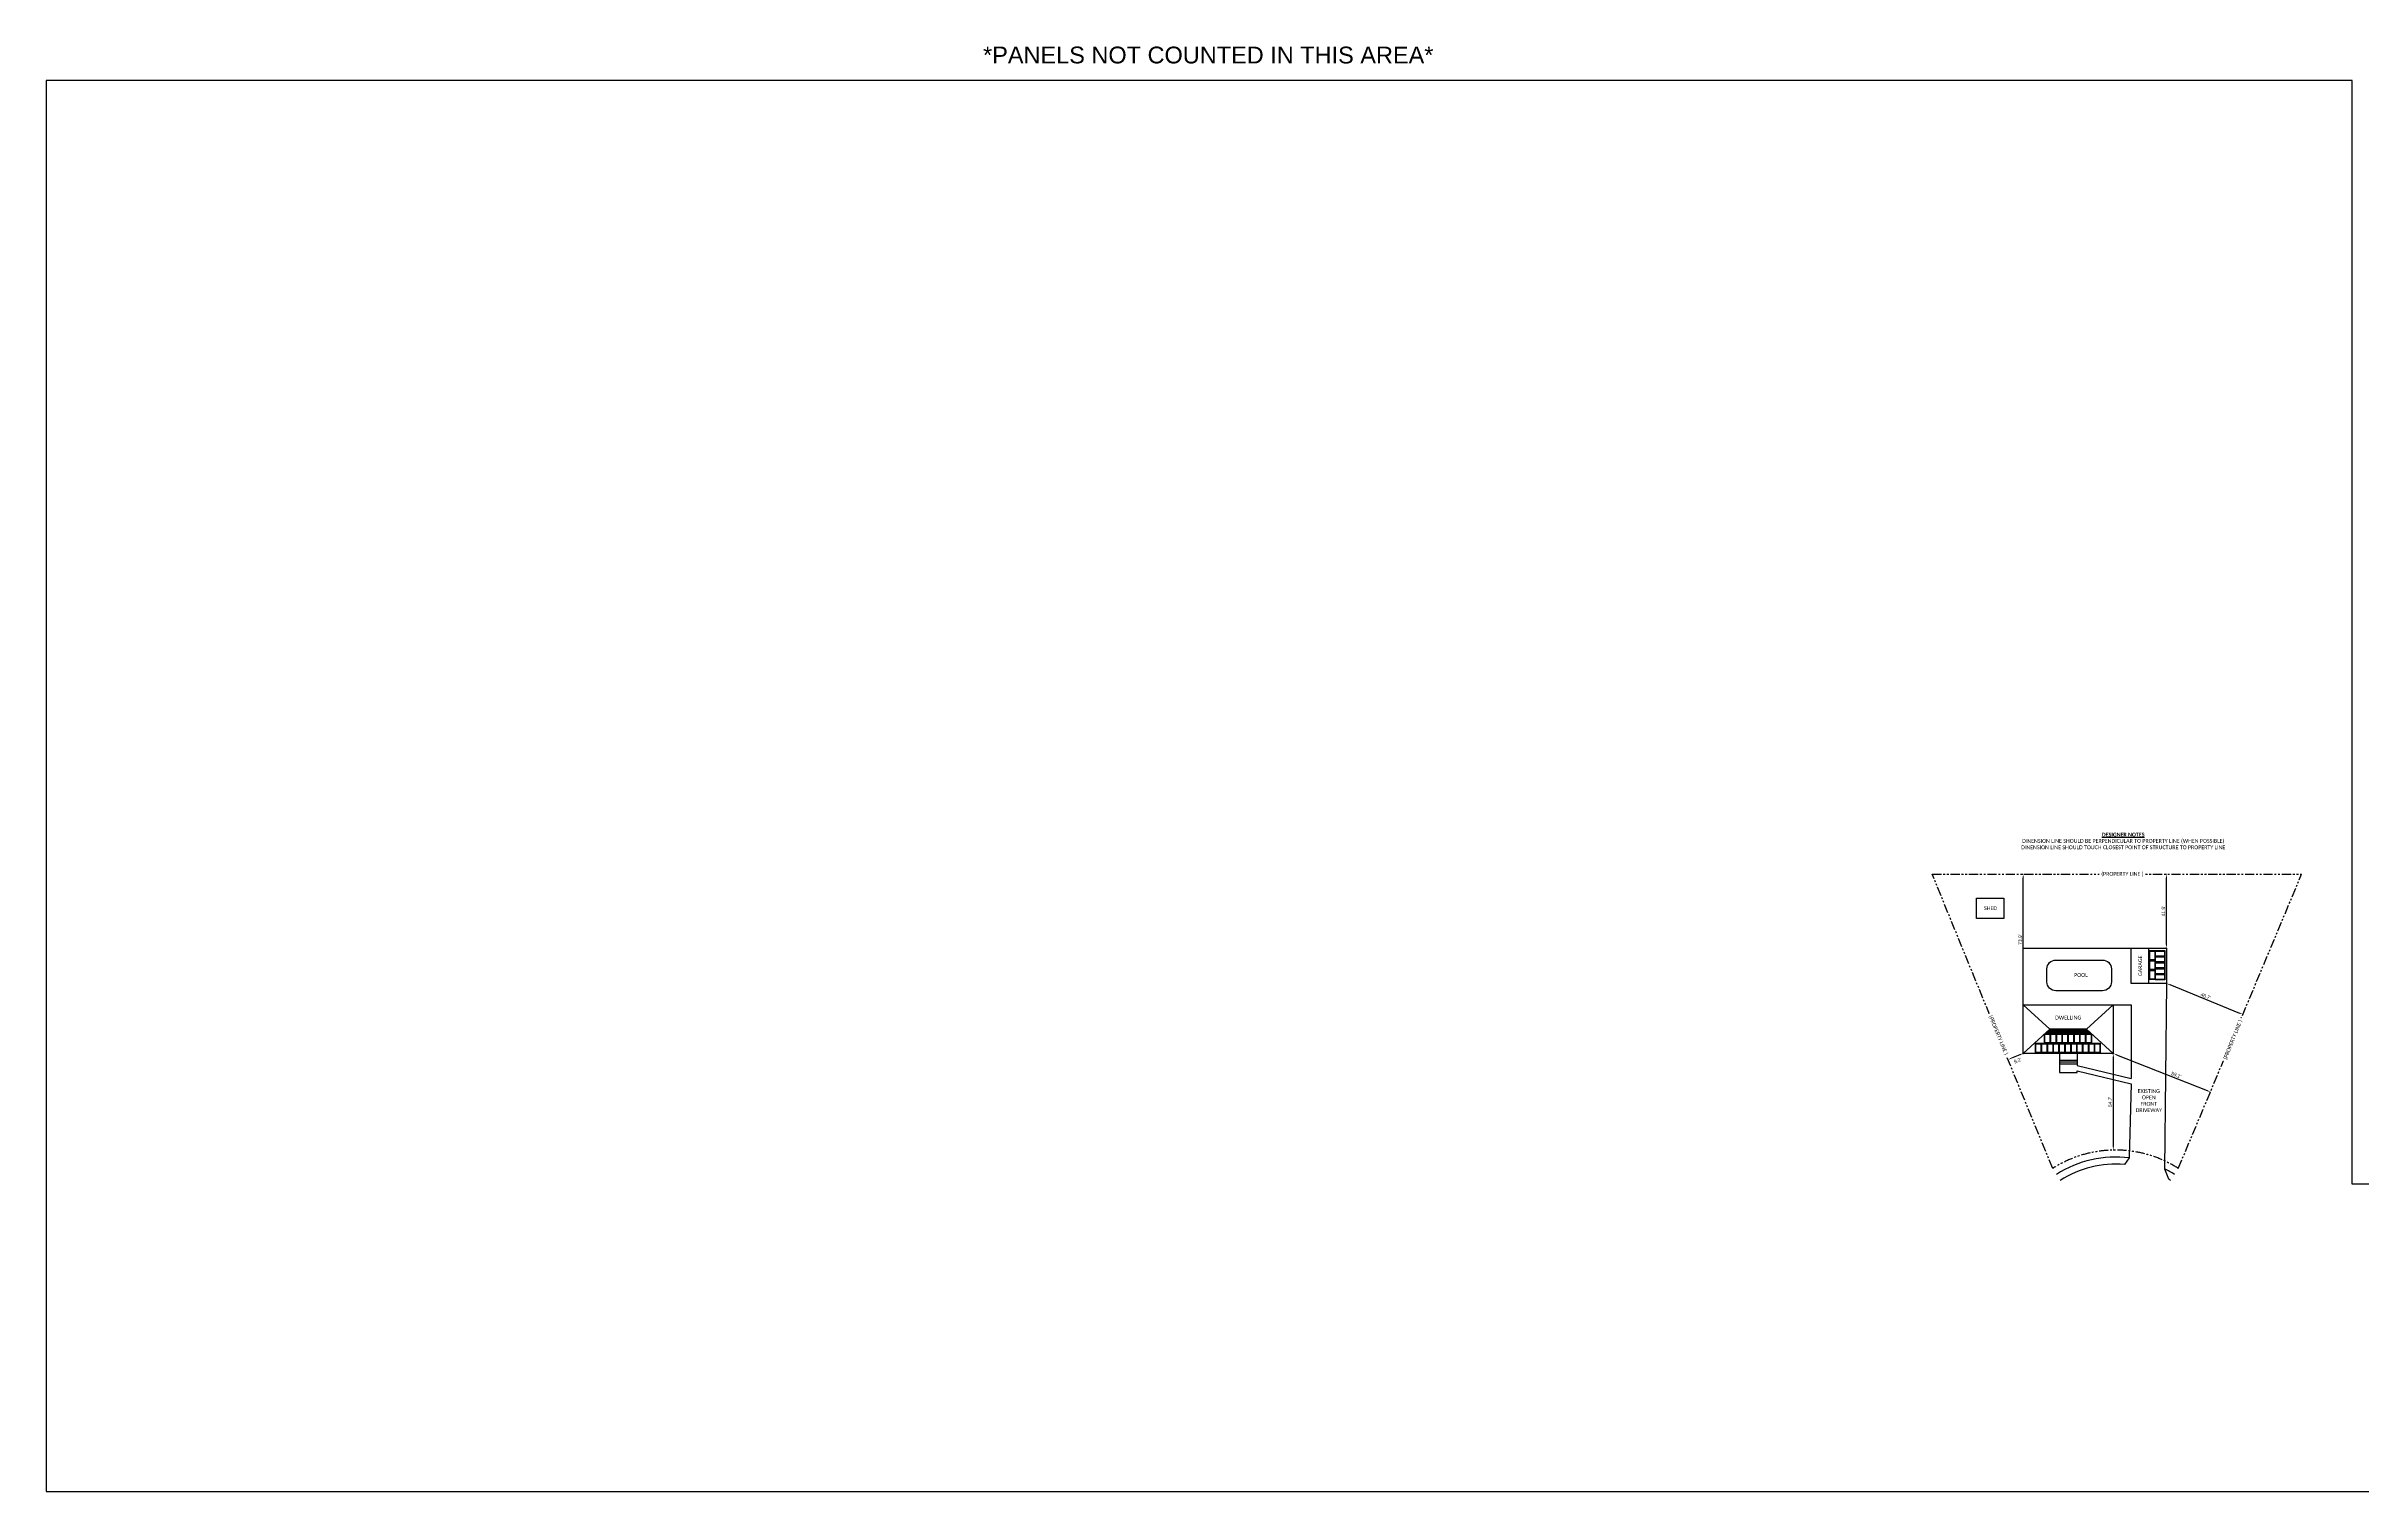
# Model space of a CAD drawing. Header units: feet. Extents: x -13431 to 15277, y 10370 to 29871.
# Drawn here: x -13431 to 2294, y 13448 to 23258 of the extents above; entities that cross this region are included whole.
import ezdxf

# ---------------------------------------------------------------- set-up
doc = ezdxf.new("R2010")
doc.units = ezdxf.units.FT
doc.header["$MEASUREMENT"] = 0
doc.linetypes.add('PHANTOM', pattern=[2.5, 1.25, -0.25, 0.25, -0.25, 0.25, -0.25])
doc.layers.add('LOCKED (NO PRINT)', color=7, linetype='Continuous', plot=False)
doc.layers.add('MODULE FRAME', color=9, linetype='Continuous')
doc.styles.add('1SIXTEENTH', font='technic_.ttf', dxfattribs={"height": 24})
doc.styles.add('TITLE BBLOCK TEXT', font='ARIALUNI.TTF')
doc.dimstyles.new('DESIGN', dxfattribs={"dimscale": 0, "dimtxt": 24, "dimasz": 24, "dimexe": 0, "dimexo": 4, "dimgap": 8, "dimtad": 1, "dimdec": 1, "dimlfac": 0.083333, "dimzin": 3, "dimdsep": 46, "dimtxsty": '1SIXTEENTH', "dimcen": 24, "dimclrd": 1, "dimclre": 1, "dimclrt": 7, "dimadec": 0, "dimazin": 0, "dimtfac": 1, "dimtdec": 1, "dimtofl": 0, "dimtmove": 2, "dimatfit": 3, "dimfxl": 1, "dimfrac": 2, "dimtolj": 1, "dimtzin": 0, "dimarcsym": 1})

# ---------------------------------------------------------------- blocks, each defined once
blk = doc.blocks.new('*D130')
at = {"color": 1, "lineweight": -2, "transparency": 16777216}
for p, q in [((-106, 16377), (-107, 16380)), ((-28, 16413), (-85, 16389)), ((-4, 16418), (-5, 16422))]:
    blk.add_line(p, q, dxfattribs=at)
at = {"color": 1, "transparency": 16777216}
for points in [[(-87, 16393), (-84, 16386), (-107, 16380)], [(-29, 16417), (-26, 16409), (-5, 16422)]]:
    blk.add_solid(points, dxfattribs=at)
at = {"layer": 'Defpoints', "color": 0, "transparency": 16777216}
for p in [(-107, 16380), (-107, 16380), (-5, 16422)]:
    blk.add_point(p, dxfattribs=at)
at = {"color": 7, "transparency": 16777216, "insert": (-43, 16374), "char_height": 24, "attachment_point": 5, "rotation": 22.2896, "style": '1SIXTEENTH'}
blk.add_mtext("\\A1;9.2'", dxfattribs=at)
blk = doc.blocks.new('*D131')
at = {"color": 1, "lineweight": -2, "transparency": 16777216}
for p, q in [((611, 16422), (607, 16422)), ((607, 16398), (607, 15790)), ((611, 15766), (607, 15766))]:
    blk.add_line(p, q, dxfattribs=at)
at = {"color": 1, "transparency": 16777216}
for points in [[(603, 16398), (611, 16398), (607, 16422)], [(603, 15790), (611, 15790), (607, 15766)]]:
    blk.add_solid(points, dxfattribs=at)
at = {"layer": 'Defpoints', "color": 0, "transparency": 16777216}
for p in [(607, 16422), (607, 15766), (607, 15766)]:
    blk.add_point(p, dxfattribs=at)
at = {"color": 7, "transparency": 16777216, "insert": (586, 16094), "char_height": 24, "attachment_point": 5, "rotation": 90, "style": '1SIXTEENTH'}
blk.add_mtext("\\A1;54.7'", dxfattribs=at)
blk = doc.blocks.new('*D128')
at = {"color": 1, "lineweight": -2, "transparency": 16777216}
for p, q in [((605, 16418), (607, 16422)), ((629, 16413), (1244, 16170)), ((1265, 16157), (1266, 16161))]:
    blk.add_line(p, q, dxfattribs=at)
at = {"color": 1, "transparency": 16777216}
for points in [[(630, 16417), (628, 16410), (607, 16422)], [(1246, 16174), (1243, 16166), (1266, 16161)]]:
    blk.add_solid(points, dxfattribs=at)
at = {"layer": 'Defpoints', "color": 0, "transparency": 16777216}
for p in [(607, 16422), (1266, 16161), (1266, 16161)]:
    blk.add_point(p, dxfattribs=at)
at = {"color": 7, "transparency": 16777216, "insert": (1034, 16276), "char_height": 24, "attachment_point": 5, "rotation": 338.4121, "style": '1SIXTEENTH'}
blk.add_mtext("\\A1;59.1'", dxfattribs=at)
blk = doc.blocks.new('*D129')
at = {"color": 1, "lineweight": -2, "transparency": 16777216}
for p, q in [((966, 16894), (968, 16898)), ((990, 16889), (1465, 16696)), ((1486, 16684), (1487, 16687))]:
    blk.add_line(p, q, dxfattribs=at)
at = {"color": 1, "transparency": 16777216}
for points in [[(991, 16892), (988, 16885), (968, 16898)], [(1466, 16700), (1463, 16693), (1487, 16687)]]:
    blk.add_solid(points, dxfattribs=at)
at = {"layer": 'Defpoints', "color": 0, "transparency": 16777216}
for p in [(968, 16898), (1487, 16687), (1487, 16687)]:
    blk.add_point(p, dxfattribs=at)
at = {"color": 7, "transparency": 16777216, "insert": (1235, 16811), "char_height": 24, "attachment_point": 5, "rotation": 337.9715, "style": '1SIXTEENTH'}
blk.add_mtext("\\A1;46.7'", dxfattribs=at)
blk = doc.blocks.new('*D132')
at = {"color": 1, "lineweight": -2, "transparency": 16777216}
for p, q in [((964, 17639), (968, 17639)), ((968, 17162), (968, 17615)), ((964, 17138), (968, 17138))]:
    blk.add_line(p, q, dxfattribs=at)
at = {"color": 1, "transparency": 16777216}
for points in [[(964, 17615), (972, 17615), (968, 17639)], [(964, 17162), (972, 17162), (968, 17138)]]:
    blk.add_solid(points, dxfattribs=at)
at = {"layer": 'Defpoints', "color": 0, "transparency": 16777216}
for p in [(968, 17639), (968, 17639), (968, 17138)]:
    blk.add_point(p, dxfattribs=at)
at = {"color": 7, "transparency": 16777216, "insert": (947, 17388), "char_height": 24, "attachment_point": 5, "rotation": 90, "style": '1SIXTEENTH'}
blk.add_mtext("\\A1;41.8'", dxfattribs=at)
blk = doc.blocks.new('*D133')
at = {"color": 1, "lineweight": -2, "transparency": 16777216}
for p, q in [((-9, 17639), (-5, 17639)), ((-5, 16776), (-5, 17615)), ((-9, 16752), (-5, 16752))]:
    blk.add_line(p, q, dxfattribs=at)
at = {"color": 1, "transparency": 16777216}
for points in [[(-9, 17615), (-1, 17615), (-5, 17639)], [(-9, 16776), (-1, 16776), (-5, 16752)]]:
    blk.add_solid(points, dxfattribs=at)
at = {"layer": 'Defpoints', "color": 0, "transparency": 16777216}
for p in [(-5, 17639), (-5, 17639), (-5, 16752)]:
    blk.add_point(p, dxfattribs=at)
at = {"color": 7, "transparency": 16777216, "insert": (-26, 17195), "char_height": 24, "attachment_point": 5, "rotation": 90, "style": '1SIXTEENTH'}
blk.add_mtext("\\A1;73.9'", dxfattribs=at)

msp = doc.modelspace()

# ---------------------------------------------------------------- hatches: boundary and pattern name
h = msp.add_hatch()
h.set_pattern_fill('ANSI31', color=9, scale=50)
h.set_pattern_definition([(45, (480.335, 4280.593), (-4.4194174, 4.4194174), [])])
h.paths.add_polyline_path([(424.15448, 16586.91358), (177.15992, 16586.91358), (142.88394, 16555.96952), (458.43046, 16555.96952)])

# ---------------------------------------------------------------- linework, layer by layer
at = {"color": 3, "linetype": 'PHANTOM', "ltscale": 50}
for p, q in [((195.55958, 15641.38887), (-623.31417, 17639.03974)), ((-623.31417, 17639.03974), (1885.87845, 17639.03974)), ((1048.70735, 15641.38887), (1885.87845, 17639.03974))]:
    msp.add_line(p, q, dxfattribs=at)
at = {"color": 4}
for p, q in [((-5.3428, 16751.67546), (-5.3428, 17137.52083)), ((-5.3428, 17137.52083), (727.59783, 17137.52083)), ((967.59783, 16897.52083), (955.59783, 15639.26314)), ((606.6572, 16751.67546), (727.59783, 16751.67546)), ((727.59783, 16751.67546), (727.59783, 16252.67145)), ((240.6572, 16422.1517), (240.6572, 16333.24428)), ((360.6572, 16374.1517), (240.6572, 16374.1517)), ((360.6572, 16362.1517), (240.6572, 16362.1517)), ((360.6572, 16422.1517), (360.6572, 16341.2965)), ((360.6572, 16350.1517), (240.6572, 16350.1517)), ((360.6572, 16341.2965), (727.59783, 16252.67145)), ((360.6572, 16304.26137), (727.59783, 16215.63632)), ((727.59783, 16215.63632), (715.59783, 15712.44145)), ((715.59783, 15712.44145), (682.56616, 15667.71282)), ((955.59783, 15639.26314), (981.34492, 15570.24938))]:
    msp.add_line(p, q, dxfattribs=at)
at = {"color": 3}
for p, q in [((-5.3428, 16751.67546), (606.6572, 16751.67546)), ((-5.3428, 16422.1517), (-5.3428, 16751.67546)), ((-5.3428, 16751.67546), (177.15992, 16586.91358)), ((606.6572, 16751.67546), (424.15448, 16586.91358)), ((606.6572, 16751.67546), (606.6572, 16422.1517)), ((177.15992, 16586.91358), (-5.3428, 16422.1517)), ((-5.3428, 16422.1517), (177.15992, 16586.91358)), ((424.15448, 16586.91358), (177.15992, 16586.91358)), ((424.15448, 16586.91358), (606.6572, 16422.1517)), ((606.6572, 16422.1517), (424.15448, 16586.91358)), ((606.6572, 16422.1517), (-5.3428, 16422.1517))]:
    msp.add_line(p, q, dxfattribs=at)
at = {"color": 1}
msp.add_line((299.6572, 16586.91358), (300.32109, 16586.91358), dxfattribs=at)
at = {"color": 3}
msp.add_lwpolyline([(-321.41464, 17476.75078), (-135.72068, 17476.75078), (-135.72068, 17337.57534), (-321.41464, 17337.57534)], close=True, dxfattribs=at)
msp.add_lwpolyline([(216.45542, 17055.85483), (534.2189, 17055.85483, -0.4142135624), (594.2189, 16995.85483), (594.2189, 16907.42928, -0.4142135624), (534.2189, 16847.42928), (216.45542, 16847.42928, -0.4142135624), (156.45542, 16907.42928), (156.45542, 16995.85483, -0.4142135624)], format="xyb", close=True, dxfattribs=at)
at = {"color": 3, "flags": 128}
for points in [[(727.59783, 17137.52083), (967.59783, 17137.52083), (967.59783, 16897.52083), (727.59783, 16897.52083), (727.59783, 17137.52083)], [(847.59783, 16897.52083), (847.59783, 17137.52083)]]:
    msp.add_lwpolyline(points, dxfattribs=at)
at = {"flags": 128}
msp.add_lwpolyline([(177.15992, 16586.91358), (142.88394, 16555.96952), (458.43046, 16555.96952), (424.15448, 16586.91358)], close=True, dxfattribs=at)
at = {"color": 4, "flags": 128}
msp.add_lwpolyline([(240.6572, 16333.24428), (240.6572, 16293.26351), (360.6572, 16293.26351), (360.6572, 16304.26137)], dxfattribs=at)
at = {"color": 3, "linetype": 'PHANTOM', "ltscale": 50}
msp.add_arc((622.13347, 14975.76168), 790.58512, 57.345811641, 122.654188359, dxfattribs=at)
at = {"color": 4}
for radius, start, end in [(742.58512, 82.769375724, 122.654188359), (694.58512, 85.008643763, 122.654188359), (742.58512, 57.345811641, 63.316688499), (694.58512, 57.345811641, 58.858076006)]:
    msp.add_arc((622.13347, 14975.76168), radius, start, end, dxfattribs=at)
at = {"layer": 'LOCKED (NO PRINT)', "color": 7}
msp.add_lwpolyline([(3901.34767, 13447.58805), (3901.34767, 15535.79725), (2229.07061, 15535.79725), (2229.07061, 23025.69204), (-13430.82217, 23025.69204), (-13430.82217, 13447.58805), (3901.34767, 13447.58805)], dxfattribs=at)
at = {"layer": 'MODULE FRAME', "color": 7, "linetype": 'Continuous', "flags": 128}
for points in [[(851.89034, 17119.9435), (890.94034, 17119.9435), (890.94034, 17054.9935), (851.89034, 17054.9935)], [(851.89034, 17053.9935), (890.94034, 17053.9935), (890.94034, 16989.0435), (851.89034, 16989.0435)], [(851.89034, 16988.0435), (890.94034, 16988.0435), (890.94034, 16923.0935), (851.89034, 16923.0935)], [(956.89034, 17119.9435), (956.89034, 17080.8935), (891.94034, 17080.8935), (891.94034, 17119.9435)], [(956.89034, 17079.8935), (956.89034, 17040.8435), (891.94034, 17040.8435), (891.94034, 17079.8935)], [(956.89034, 17039.8435), (956.89034, 17000.7935), (891.94034, 17000.7935), (891.94034, 17039.8435)], [(956.89034, 16999.7935), (956.89034, 16960.7435), (891.94034, 16960.7435), (891.94034, 16999.7935)], [(956.89034, 16959.7435), (956.89034, 16920.6935), (891.94034, 16920.6935), (891.94034, 16959.7435)], [(178.94983, 16491.01952), (139.89983, 16491.01952), (139.89983, 16555.96952), (178.94983, 16555.96952)], [(218.99983, 16491.01952), (179.94983, 16491.01952), (179.94983, 16555.96952), (218.99983, 16555.96952)], [(259.04983, 16491.01952), (219.99983, 16491.01952), (219.99983, 16555.96952), (259.04983, 16555.96952)], [(299.09983, 16491.01952), (260.04983, 16491.01952), (260.04983, 16555.96952), (299.09983, 16555.96952)], [(339.14983, 16491.01952), (300.09983, 16491.01952), (300.09983, 16555.96952), (339.14983, 16555.96952)], [(379.19983, 16491.01952), (340.14983, 16491.01952), (340.14983, 16555.96952), (379.19983, 16555.96952)], [(419.24983, 16491.01952), (380.19983, 16491.01952), (380.19983, 16555.96952), (419.24983, 16555.96952)], [(459.29983, 16491.01952), (420.24983, 16491.01952), (420.24983, 16555.96952), (459.29983, 16555.96952)], [(118.37483, 16425.81952), (79.32483, 16425.81952), (79.32483, 16490.76952), (118.37483, 16490.76952)], [(158.42483, 16425.81952), (119.37483, 16425.81952), (119.37483, 16490.76952), (158.42483, 16490.76952)], [(198.47483, 16425.81952), (159.42483, 16425.81952), (159.42483, 16490.76952), (198.47483, 16490.76952)], [(238.52483, 16425.81952), (199.47483, 16425.81952), (199.47483, 16490.76952), (238.52483, 16490.76952)], [(278.57483, 16425.81952), (239.52483, 16425.81952), (239.52483, 16490.76952), (278.57483, 16490.76952)], [(318.62483, 16425.81952), (279.57483, 16425.81952), (279.57483, 16490.76952), (318.62483, 16490.76952)], [(358.67483, 16425.81952), (319.62483, 16425.81952), (319.62483, 16490.76952), (358.67483, 16490.76952)], [(398.72483, 16425.81952), (359.67483, 16425.81952), (359.67483, 16490.76952), (398.72483, 16490.76952)], [(438.77483, 16425.81952), (399.72483, 16425.81952), (399.72483, 16490.76952), (438.77483, 16490.76952)], [(478.82483, 16425.81952), (439.77483, 16425.81952), (439.77483, 16490.76952), (478.82483, 16490.76952)], [(518.87483, 16425.81952), (479.82483, 16425.81952), (479.82483, 16490.76952), (518.87483, 16490.76952)]]:
    msp.add_lwpolyline(points, close=True, dxfattribs=at)
at = {"layer": 'MODULE FRAME', "color": 8, "linetype": 'Continuous', "flags": 128}
for points in [[(854.40704, 17117.4268), (888.42364, 17117.4268), (888.42364, 17057.5102), (854.40704, 17057.5102)], [(854.40704, 17051.4768), (888.42364, 17051.4768), (888.42364, 16991.5602), (854.40704, 16991.5602)], [(854.40704, 16985.5268), (888.42364, 16985.5268), (888.42364, 16925.6102), (854.40704, 16925.6102)], [(954.37364, 17117.4268), (954.37364, 17083.4102), (894.45704, 17083.4102), (894.45704, 17117.4268)], [(954.37364, 17077.3768), (954.37364, 17043.3602), (894.45704, 17043.3602), (894.45704, 17077.3768)], [(954.37364, 17037.3268), (954.37364, 17003.3102), (894.45704, 17003.3102), (894.45704, 17037.3268)], [(954.37364, 16997.2768), (954.37364, 16963.2602), (894.45704, 16963.2602), (894.45704, 16997.2768)], [(954.37364, 16957.2268), (954.37364, 16923.2102), (894.45704, 16923.2102), (894.45704, 16957.2268)], [(176.43313, 16493.53622), (142.41653, 16493.53622), (142.41653, 16553.45282), (176.43313, 16553.45282)], [(216.48313, 16493.53622), (182.46653, 16493.53622), (182.46653, 16553.45282), (216.48313, 16553.45282)], [(256.53313, 16493.53622), (222.51653, 16493.53622), (222.51653, 16553.45282), (256.53313, 16553.45282)], [(296.58313, 16493.53622), (262.56653, 16493.53622), (262.56653, 16553.45282), (296.58313, 16553.45282)], [(336.63313, 16493.53622), (302.61653, 16493.53622), (302.61653, 16553.45282), (336.63313, 16553.45282)], [(376.68313, 16493.53622), (342.66653, 16493.53622), (342.66653, 16553.45282), (376.68313, 16553.45282)], [(416.73313, 16493.53622), (382.71653, 16493.53622), (382.71653, 16553.45282), (416.73313, 16553.45282)], [(456.78313, 16493.53622), (422.76653, 16493.53622), (422.76653, 16553.45282), (456.78313, 16553.45282)], [(115.85813, 16428.33622), (81.84153, 16428.33622), (81.84153, 16488.25282), (115.85813, 16488.25282)], [(155.90813, 16428.33622), (121.89153, 16428.33622), (121.89153, 16488.25282), (155.90813, 16488.25282)], [(195.95813, 16428.33622), (161.94153, 16428.33622), (161.94153, 16488.25282), (195.95813, 16488.25282)], [(236.00813, 16428.33622), (201.99153, 16428.33622), (201.99153, 16488.25282), (236.00813, 16488.25282)], [(276.05813, 16428.33622), (242.04153, 16428.33622), (242.04153, 16488.25282), (276.05813, 16488.25282)], [(316.10813, 16428.33622), (282.09153, 16428.33622), (282.09153, 16488.25282), (316.10813, 16488.25282)], [(356.15813, 16428.33622), (322.14153, 16428.33622), (322.14153, 16488.25282), (356.15813, 16488.25282)], [(396.20813, 16428.33622), (362.19153, 16428.33622), (362.19153, 16488.25282), (396.20813, 16488.25282)], [(436.25813, 16428.33622), (402.24153, 16428.33622), (402.24153, 16488.25282), (436.25813, 16488.25282)], [(476.30813, 16428.33622), (442.29153, 16428.33622), (442.29153, 16488.25282), (476.30813, 16488.25282)], [(516.35813, 16428.33622), (482.34153, 16428.33622), (482.34153, 16488.25282), (516.35813, 16488.25282)]]:
    msp.add_lwpolyline(points, close=True, dxfattribs=at)

# ---------------------------------------------------------------- texts
at = {"layer": 'LOCKED (NO PRINT)', "color": 7, "style": 'TITLE BBLOCK TEXT'}
msp.add_text('*PANELS NOT COUNTED IN THIS AREA*', height=114.2354338, rotation=359.988563938, dxfattribs=at).set_placement((-7069.05202, 23142.2137))

# ---------------------------------------------------------------- dimensions: what is measured, and where the dimension line sits
for p1, p2, picture, middle in [((-5.3428, 16751.67546), (-5.3428, 17639.03974), '*D133', (-25.95683, 17195.3576)), ((967.59783, 17137.52083), (967.59783, 17639.03974), '*D132', (947.36976, 17388.28028)), ((967.59783, 16897.52083), (1487.04636, 16687.34986), '*D129', (1234.9024, 16811.17045)), ((606.6572, 16422.1517), (606.6572, 15765.8692), '*D131', (586.3765, 16094.01045))]:
    dim = msp.add_aligned_dim(p1=p1, p2=p2, distance=0, dimstyle='DESIGN', override={"dimscale": 1, "dimpost": "'"})
    dim.commit()
    dim.dimension.update_dxf_attribs({"geometry": picture, "text_midpoint": middle})
dim = msp.add_linear_dim(base=(-107.34901, 16380.33748), p1=(-5.3428, 16422.1517), p2=(-107.34901, 16380.33748), angle=202.289624102, dimstyle='DESIGN', override={"dimscale": 1, "dimpost": "'"})
dim.commit()
dim.dimension.update_dxf_attribs({"geometry": '*D130', "text_midpoint": (-43.01825, 16374.11156), "dimtype": 161})

# ---------------------------------------------------------------- next in the draw order: texts
at = {"char_height": 25.92, "attachment_point": 5, "style": '1SIXTEENTH', "bg_fill": 3, "box_fill_scale": 1.5, "bg_fill_color": 256, "bg_fill_transparency": 0}
for s, width, insert in [('{\\fCalibri|b0|i0|c0|p34;(PROPERTY LINE )}', 286.8905942, (668.97136, 17637.99185)), ('{\\fCalibri|b0|i0|c0|p34;SHED}', 86.2926567, (-226.75416, 17408.32643)), ('{\\fCalibri|b0|i0|c0|p34;POOL}', 210.360898, (386.94123, 16954.22921)), ('{\\fCalibri|b0|i0|c0|p34;DWELLING}', 183.5816727, (300.71223, 16665.30844)), ('{\\fCalibri|b0|i0|c0|p34;EXISTING\\POPEN FRONT DRIVEWAY}', 2, (848.04658, 16102.03915))]:
    msp.add_mtext_dynamic_manual_height_columns(s, width=width, gutter_width=370.66776, heights=[0], dxfattribs=dict(at, insert=insert))
for s, width, insert, rotation in [('{\\fCalibri|b0|i0|c0|p34;GARAGE}', 146.5838023, (789.79967, 17016.89993), 90), ('{\\fCalibri|b0|i0|c0|p34;(PROPERTY LINE )}', 286.8905942, (-175.55776, 16545.83462), 292.348110249)]:
    msp.add_mtext_dynamic_manual_height_columns(s, width=width, gutter_width=370.66776, heights=[0], dxfattribs=dict(at, insert=insert, rotation=rotation))
at = {"layer": 'LOCKED (NO PRINT)', "insert": (674.5356, 17864.24775), "char_height": 25.92, "attachment_point": 5, "style": '1SIXTEENTH', "bg_fill": 2}
msp.add_mtext_dynamic_manual_height_columns('{\\fCalibri|b1|i0|c0|p34;\\LDESIGNER NOTES\\P\\fCalibri|b0|i0|c0|p34;\\lDINENSION LINE SHOULD BE PERPENDICULAR TO PROPERTY LINE (WHEN POSSIBLE)\\P\\W1;DINENSION LINE SHOULD TOUCH CLOSEST POINT OF STRUCTURE TO PROPERTY LINE}', width=2833.1198491, gutter_width=370.66776, heights=[0], dxfattribs=at)

# ---------------------------------------------------------------- next in the draw order: dimensions: what is measured, and where the dimension line sits
dim = msp.add_linear_dim(base=(1266.49214, 16161.06517), p1=(606.6572, 16422.1517), p2=(1266.49214, 16161.06517), angle=338.412056909, dimstyle='DESIGN', override={"dimscale": 1, "dimpost": "'"})
dim.commit()
dim.dimension.update_dxf_attribs({"geometry": '*D128', "text_midpoint": (1033.60062, 16275.93737), "dimtype": 161})

# ---------------------------------------------------------------- next in the draw order: texts
at = {"insert": (1420.52737, 16514.74167), "char_height": 25.92, "attachment_point": 5, "rotation": 67.967462567, "style": '1SIXTEENTH', "bg_fill": 3, "box_fill_scale": 1.5, "bg_fill_color": 256, "bg_fill_transparency": 0}
msp.add_mtext_dynamic_manual_height_columns('{\\fCalibri|b0|i0|c0|p34;(PROPERTY LINE )}', width=286.8905942, gutter_width=370.66776, heights=[0], dxfattribs=at)

doc.saveas('drawing.dxf')
